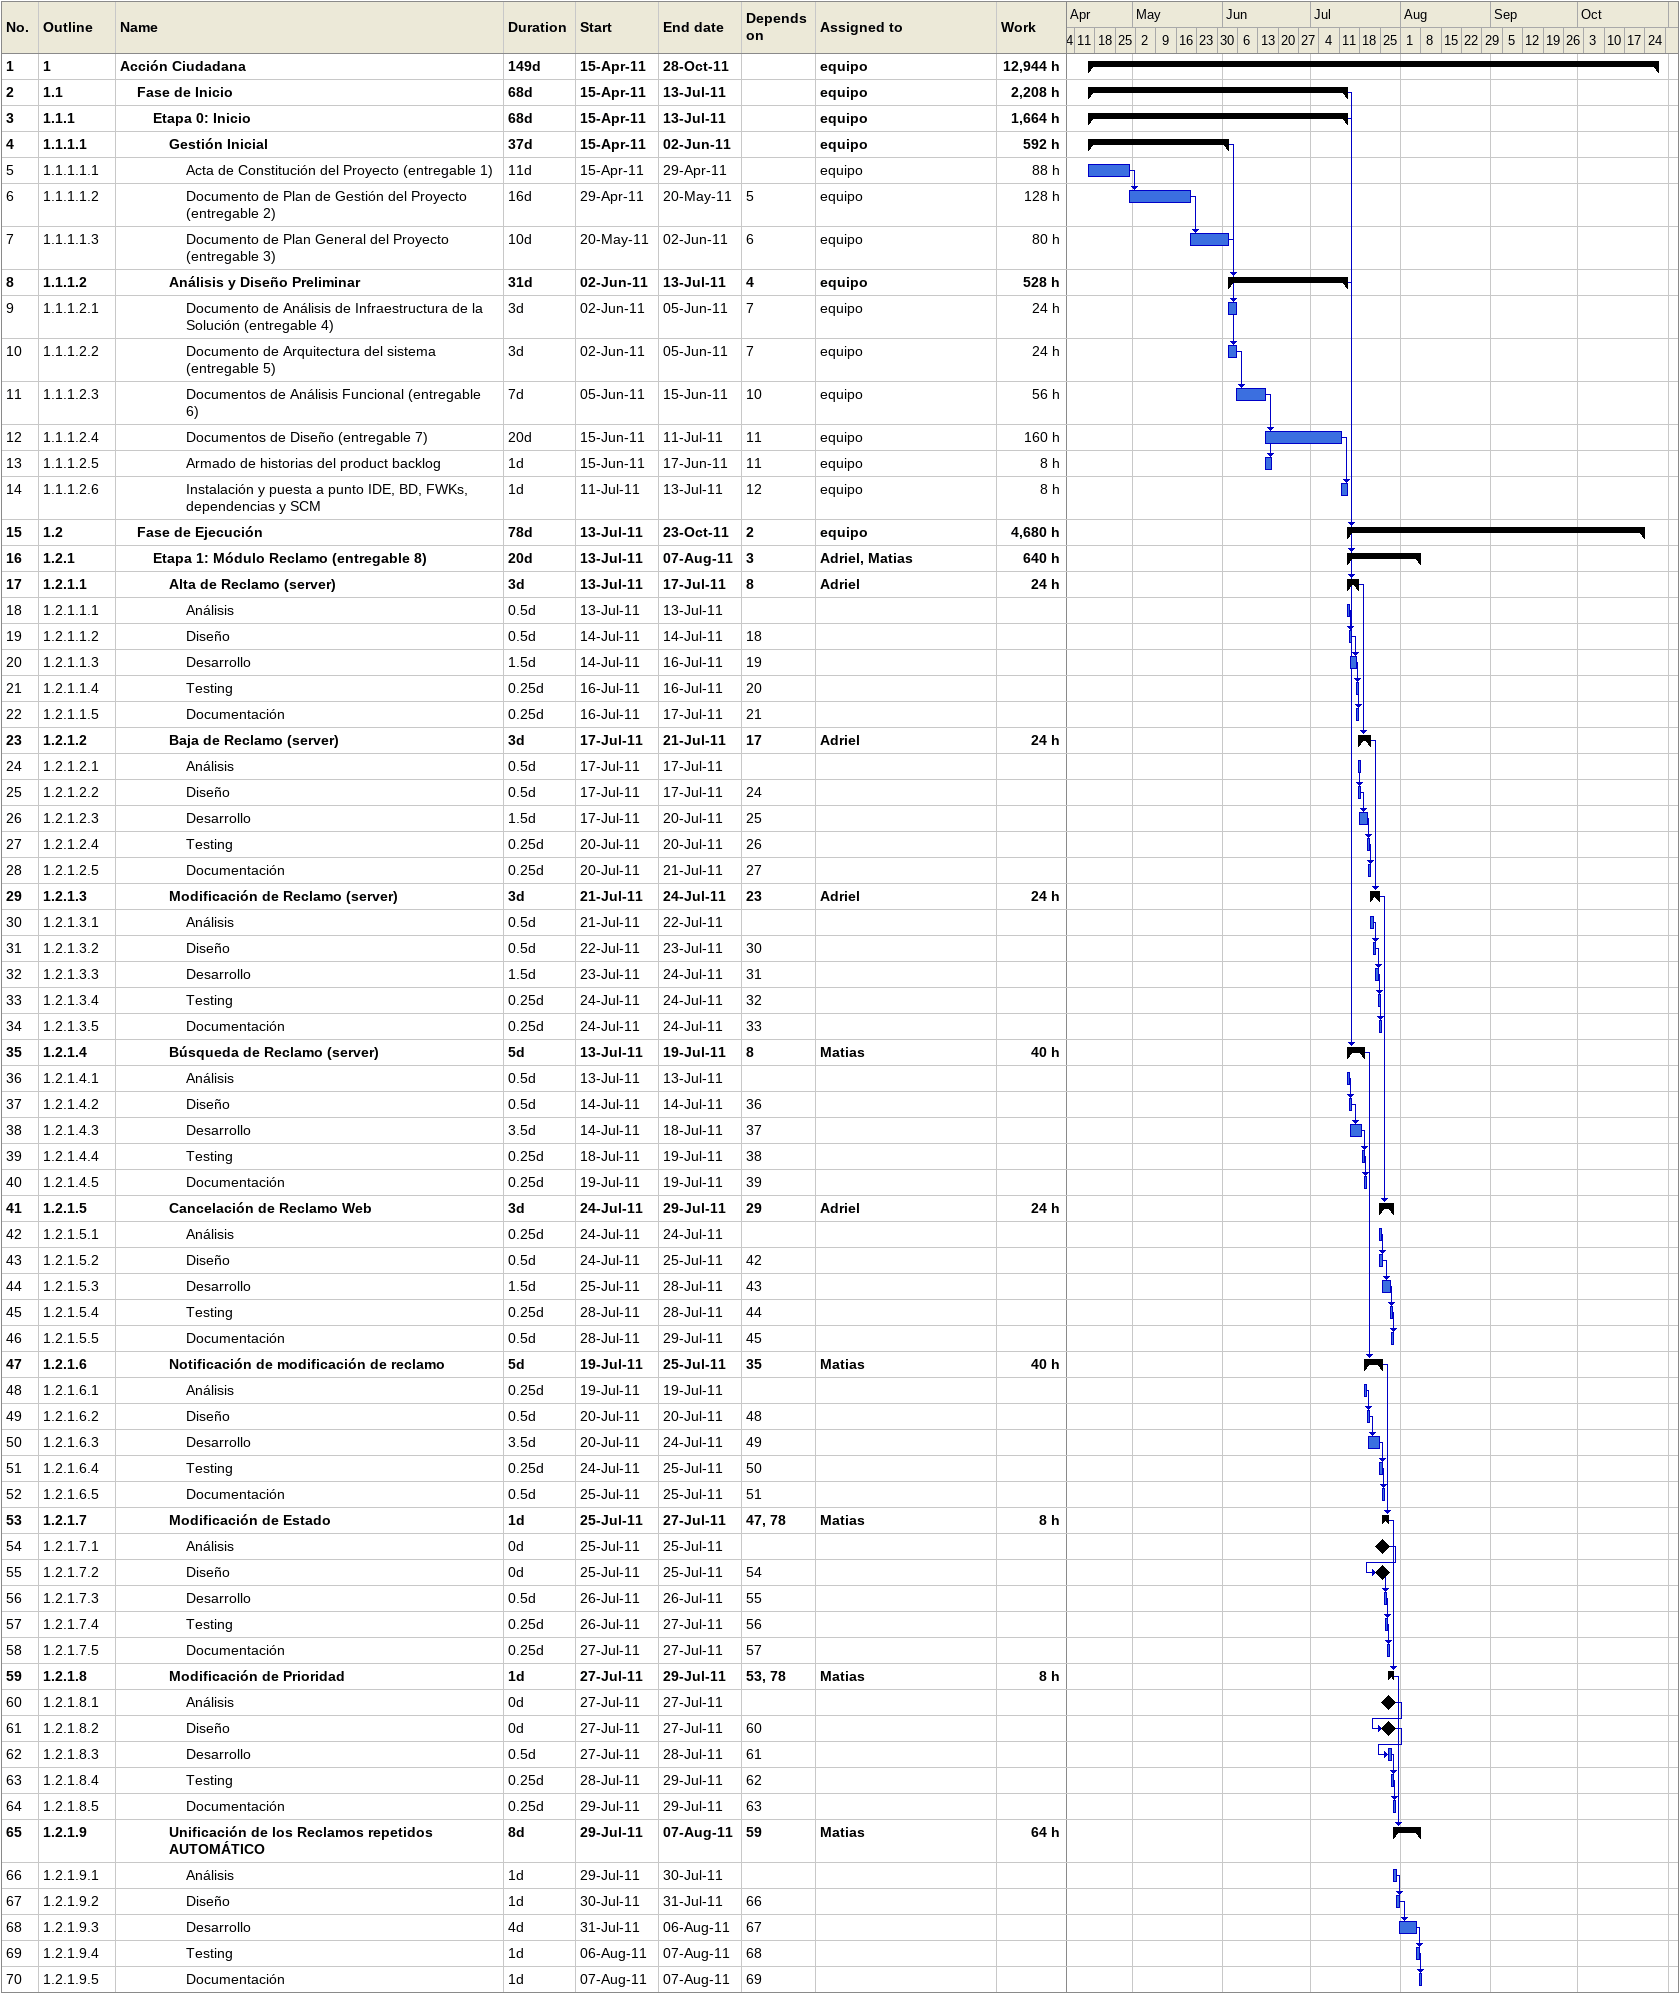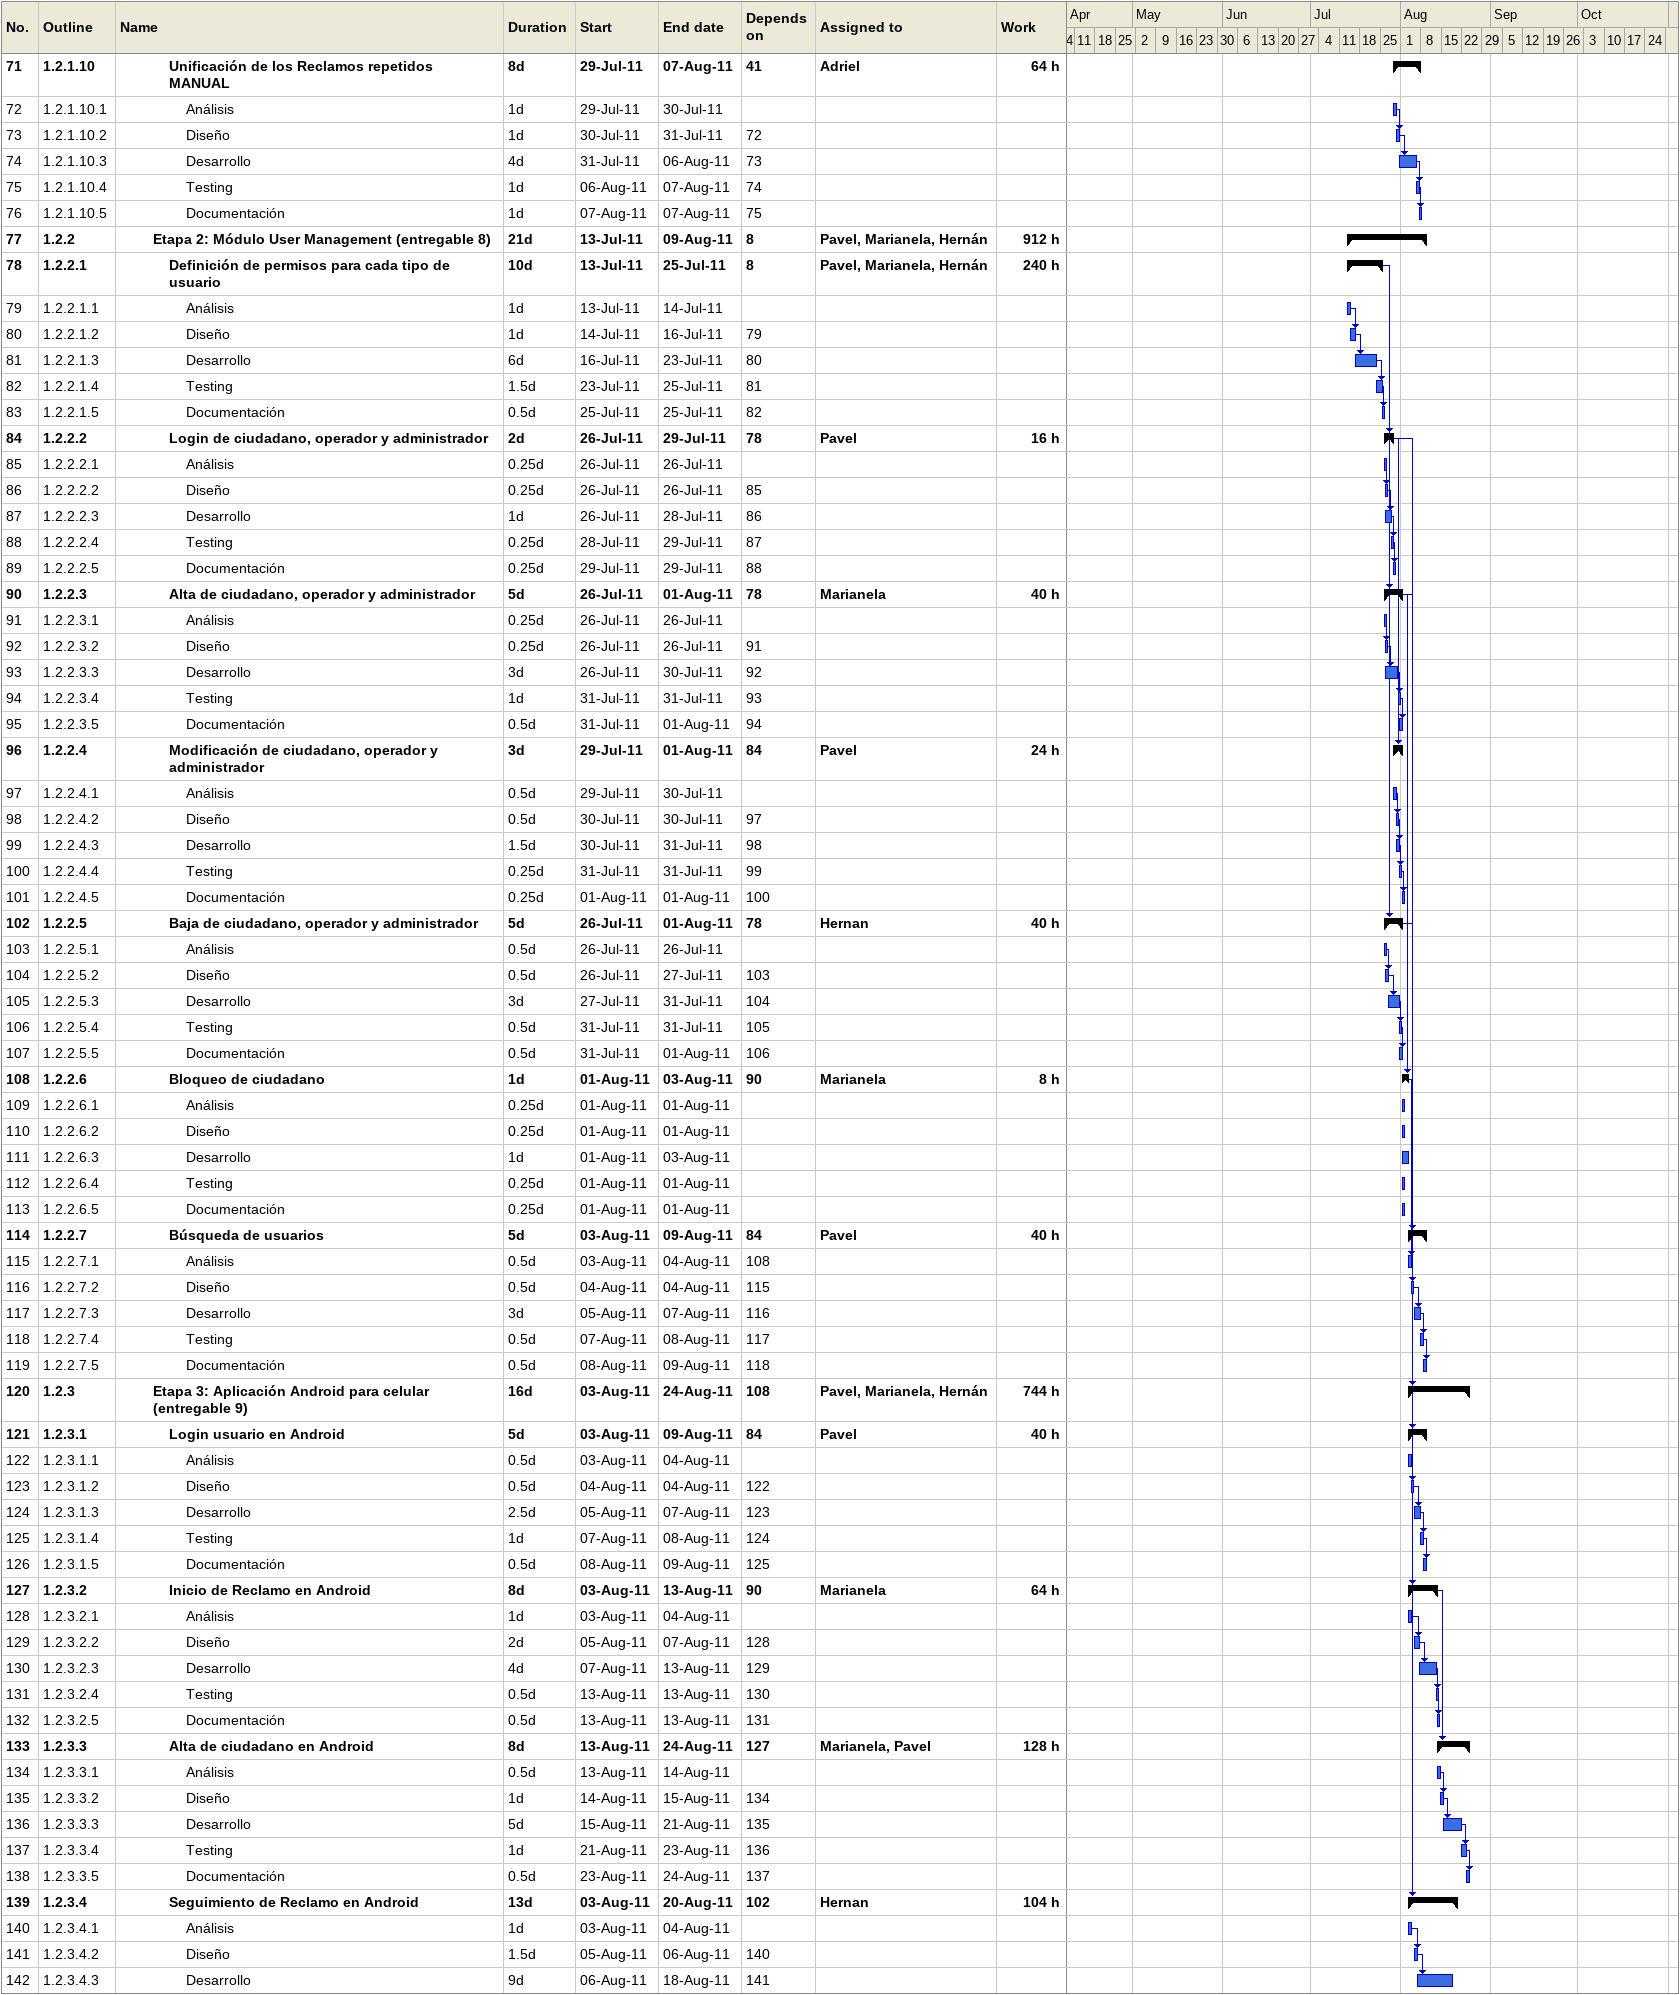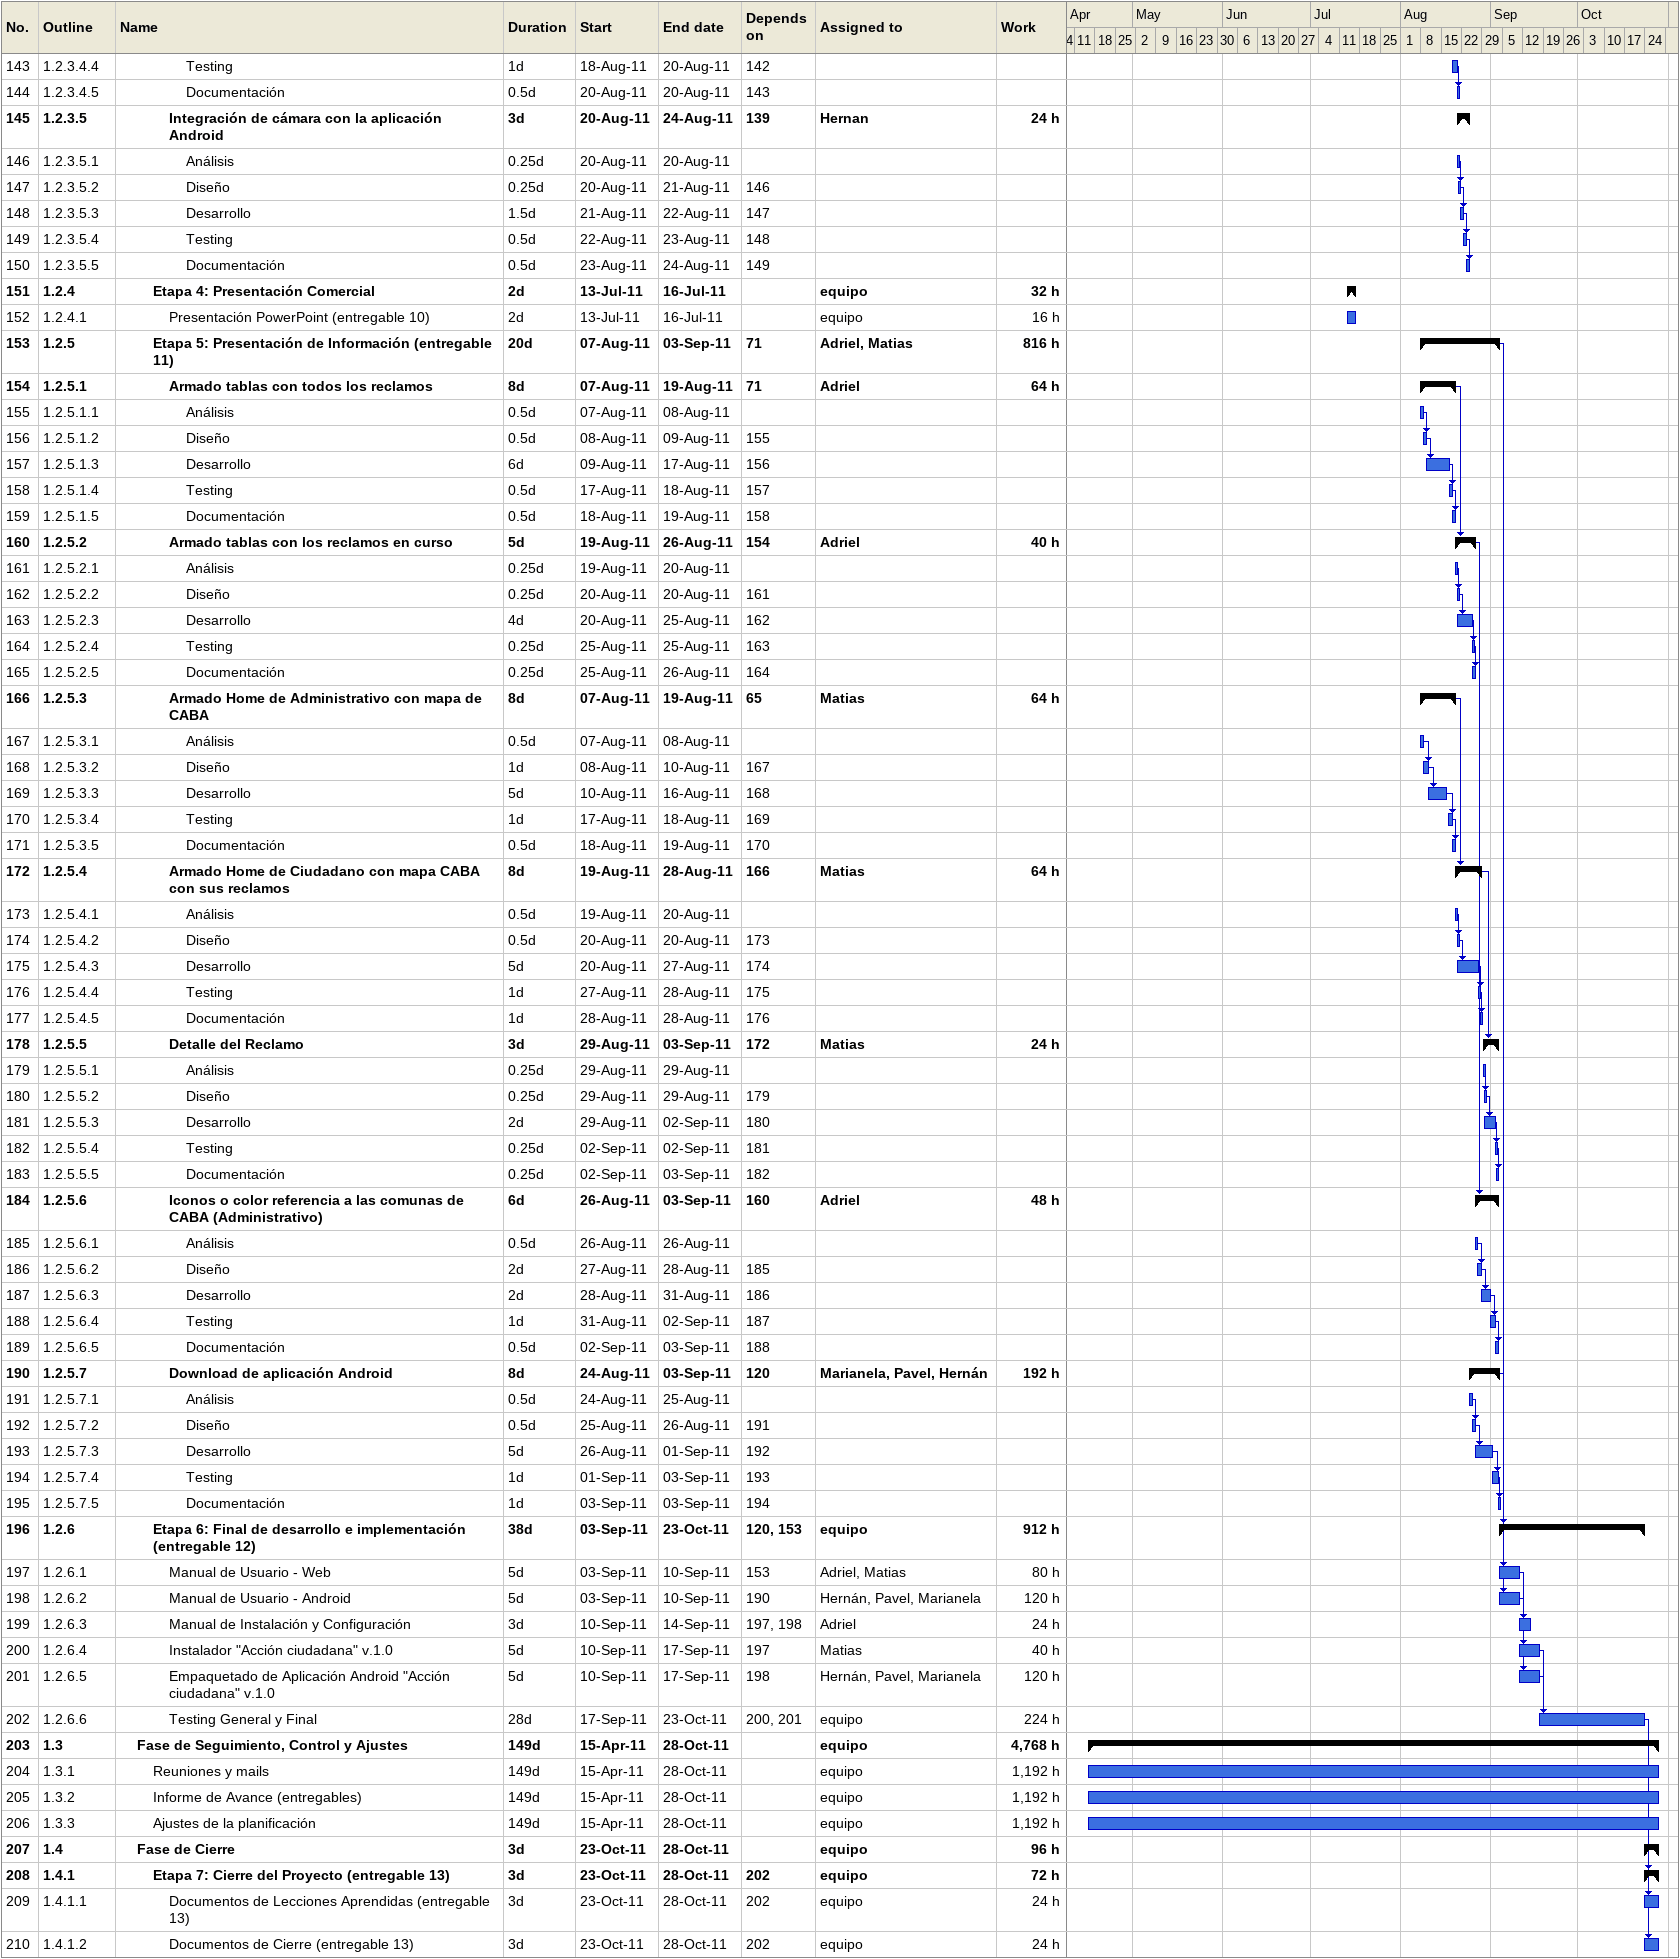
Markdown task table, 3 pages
| ID | WBS | Task | Duration | Start | Finish | Predecessors | Resources | Work (h) |
|---|---|---|---|---|---|---|---|---|
| 1 | 1 | **Acción Ciudadana** | 149d | 2011-04-15 | 2011-10-28 |  | equipo | 12944 |
| 2 | 1.1 | **Fase de Inicio** | 68d | 2011-04-15 | 2011-07-13 |  | equipo | 2208 |
| 3 | 1.1.1 | **Etapa 0: Inicio** | 68d | 2011-04-15 | 2011-07-13 |  | equipo | 1664 |
| 4 | 1.1.1.1 | **Gestión Inicial** | 37d | 2011-04-15 | 2011-06-02 |  | equipo | 592 |
| 5 | 1.1.1.1.1 | Acta de Constitución del Proyecto (entregable 1) | 11d | 2011-04-15 | 2011-04-29 |  | equipo | 88 |
| 6 | 1.1.1.1.2 | Documento de Plan de Gestión del Proyecto (entregable 2) | 16d | 2011-04-29 | 2011-05-20 | 5 | equipo | 128 |
| 7 | 1.1.1.1.3 | Documento de Plan General del Proyecto (entregable 3) | 10d | 2011-05-20 | 2011-06-02 | 6 | equipo | 80 |
| 8 | 1.1.1.2 | **Análisis y Diseño Preliminar** | 31d | 2011-06-02 | 2011-07-13 | 4 | equipo | 528 |
| 9 | 1.1.1.2.1 | Documento de Análisis de Infraestructura de la Solución (entregable 4) | 3d | 2011-06-02 | 2011-06-05 | 7 | equipo | 24 |
| 10 | 1.1.1.2.2 | Documento de Arquitectura del sistema (entregable 5) | 3d | 2011-06-02 | 2011-06-05 | 7 | equipo | 24 |
| 11 | 1.1.1.2.3 | Documentos de Análisis Funcional (entregable 6) | 7d | 2011-06-05 | 2011-06-15 | 10 | equipo | 56 |
| 12 | 1.1.1.2.4 | Documentos de Diseño (entregable 7) | 20d | 2011-06-15 | 2011-07-11 | 11 | equipo | 160 |
| 13 | 1.1.1.2.5 | Armado de historias del product backlog | 1d | 2011-06-15 | 2011-06-17 | 11 | equipo | 8 |
| 14 | 1.1.1.2.6 | Instalación y puesta a punto IDE, BD, FWKs, dependencias y SCM | 1d | 2011-07-11 | 2011-07-13 | 12 | equipo | 8 |
| 15 | 1.2 | **Fase de Ejecución** | 78d | 2011-07-13 | 2011-10-23 | 2 | equipo | 4680 |
| 16 | 1.2.1 | **Etapa 1: Módulo Reclamo (entregable 8)** | 20d | 2011-07-13 | 2011-08-07 | 3 | Adriel, Matias | 640 |
| 17 | 1.2.1.1 | **Alta de Reclamo (server)** | 3d | 2011-07-13 | 2011-07-17 | 8 | Adriel | 24 |
| 18 | 1.2.1.1.1 | Análisis | 0.5d | 2011-07-13 | 2011-07-13 |  |  |  |
| 19 | 1.2.1.1.2 | Diseño | 0.5d | 2011-07-14 | 2011-07-14 | 18 |  |  |
| 20 | 1.2.1.1.3 | Desarrollo | 1.5d | 2011-07-14 | 2011-07-16 | 19 |  |  |
| 21 | 1.2.1.1.4 | Testing | 0.25d | 2011-07-16 | 2011-07-16 | 20 |  |  |
| 22 | 1.2.1.1.5 | Documentación | 0.25d | 2011-07-16 | 2011-07-17 | 21 |  |  |
| 23 | 1.2.1.2 | **Baja de Reclamo (server)** | 3d | 2011-07-17 | 2011-07-21 | 17 | Adriel | 24 |
| 24 | 1.2.1.2.1 | Análisis | 0.5d | 2011-07-17 | 2011-07-17 |  |  |  |
| 25 | 1.2.1.2.2 | Diseño | 0.5d | 2011-07-17 | 2011-07-17 | 24 |  |  |
| 26 | 1.2.1.2.3 | Desarrollo | 1.5d | 2011-07-17 | 2011-07-20 | 25 |  |  |
| 27 | 1.2.1.2.4 | Testing | 0.25d | 2011-07-20 | 2011-07-20 | 26 |  |  |
| 28 | 1.2.1.2.5 | Documentación | 0.25d | 2011-07-20 | 2011-07-21 | 27 |  |  |
| 29 | 1.2.1.3 | **Modificación de Reclamo (server)** | 3d | 2011-07-21 | 2011-07-24 | 23 | Adriel | 24 |
| 30 | 1.2.1.3.1 | Análisis | 0.5d | 2011-07-21 | 2011-07-22 |  |  |  |
| 31 | 1.2.1.3.2 | Diseño | 0.5d | 2011-07-22 | 2011-07-23 | 30 |  |  |
| 32 | 1.2.1.3.3 | Desarrollo | 1.5d | 2011-07-23 | 2011-07-24 | 31 |  |  |
| 33 | 1.2.1.3.4 | Testing | 0.25d | 2011-07-24 | 2011-07-24 | 32 |  |  |
| 34 | 1.2.1.3.5 | Documentación | 0.25d | 2011-07-24 | 2011-07-24 | 33 |  |  |
| 35 | 1.2.1.4 | **Búsqueda de Reclamo (server)** | 5d | 2011-07-13 | 2011-07-19 | 8 | Matias | 40 |
| 36 | 1.2.1.4.1 | Análisis | 0.5d | 2011-07-13 | 2011-07-13 |  |  |  |
| 37 | 1.2.1.4.2 | Diseño | 0.5d | 2011-07-14 | 2011-07-14 | 36 |  |  |
| 38 | 1.2.1.4.3 | Desarrollo | 3.5d | 2011-07-14 | 2011-07-18 | 37 |  |  |
| 39 | 1.2.1.4.4 | Testing | 0.25d | 2011-07-18 | 2011-07-19 | 38 |  |  |
| 40 | 1.2.1.4.5 | Documentación | 0.25d | 2011-07-19 | 2011-07-19 | 39 |  |  |
| 41 | 1.2.1.5 | **Cancelación de Reclamo Web** | 3d | 2011-07-24 | 2011-07-29 | 29 | Adriel | 24 |
| 42 | 1.2.1.5.1 | Análisis | 0.25d | 2011-07-24 | 2011-07-24 |  |  |  |
| 43 | 1.2.1.5.2 | Diseño | 0.5d | 2011-07-24 | 2011-07-25 | 42 |  |  |
| 44 | 1.2.1.5.3 | Desarrollo | 1.5d | 2011-07-25 | 2011-07-28 | 43 |  |  |
| 45 | 1.2.1.5.4 | Testing | 0.25d | 2011-07-28 | 2011-07-28 | 44 |  |  |
| 46 | 1.2.1.5.5 | Documentación | 0.5d | 2011-07-28 | 2011-07-29 | 45 |  |  |
| 47 | 1.2.1.6 | **Notificación de modificación de reclamo** | 5d | 2011-07-19 | 2011-07-25 | 35 | Matias | 40 |
| 48 | 1.2.1.6.1 | Análisis | 0.25d | 2011-07-19 | 2011-07-19 |  |  |  |
| 49 | 1.2.1.6.2 | Diseño | 0.5d | 2011-07-20 | 2011-07-20 | 48 |  |  |
| 50 | 1.2.1.6.3 | Desarrollo | 3.5d | 2011-07-20 | 2011-07-24 | 49 |  |  |
| 51 | 1.2.1.6.4 | Testing | 0.25d | 2011-07-24 | 2011-07-25 | 50 |  |  |
| 52 | 1.2.1.6.5 | Documentación | 0.5d | 2011-07-25 | 2011-07-25 | 51 |  |  |
| 53 | 1.2.1.7 | **Modificación de Estado** | 1d | 2011-07-25 | 2011-07-27 | 47, 78 | Matias | 8 |
| 54 | 1.2.1.7.1 | Análisis | 0d | 2011-07-25 | 2011-07-25 |  |  |  |
| 55 | 1.2.1.7.2 | Diseño | 0d | 2011-07-25 | 2011-07-25 | 54 |  |  |
| 56 | 1.2.1.7.3 | Desarrollo | 0.5d | 2011-07-26 | 2011-07-26 | 55 |  |  |
| 57 | 1.2.1.7.4 | Testing | 0.25d | 2011-07-26 | 2011-07-27 | 56 |  |  |
| 58 | 1.2.1.7.5 | Documentación | 0.25d | 2011-07-27 | 2011-07-27 | 57 |  |  |
| 59 | 1.2.1.8 | **Modificación de Prioridad** | 1d | 2011-07-27 | 2011-07-29 | 53, 78 | Matias | 8 |
| 60 | 1.2.1.8.1 | Análisis | 0d | 2011-07-27 | 2011-07-27 |  |  |  |
| 61 | 1.2.1.8.2 | Diseño | 0d | 2011-07-27 | 2011-07-27 | 60 |  |  |
| 62 | 1.2.1.8.3 | Desarrollo | 0.5d | 2011-07-27 | 2011-07-28 | 61 |  |  |
| 63 | 1.2.1.8.4 | Testing | 0.25d | 2011-07-28 | 2011-07-29 | 62 |  |  |
| 64 | 1.2.1.8.5 | Documentación | 0.25d | 2011-07-29 | 2011-07-29 | 63 |  |  |
| 65 | 1.2.1.9 | **Unificación de los Reclamos repetidos AUTOMÁTICO** | 8d | 2011-07-29 | 2011-08-07 | 59 | Matias | 64 |
| 66 | 1.2.1.9.1 | Análisis | 1d | 2011-07-29 | 2011-07-30 |  |  |  |
| 67 | 1.2.1.9.2 | Diseño | 1d | 2011-07-30 | 2011-07-31 | 66 |  |  |
| 68 | 1.2.1.9.3 | Desarrollo | 4d | 2011-07-31 | 2011-08-06 | 67 |  |  |
| 69 | 1.2.1.9.4 | Testing | 1d | 2011-08-06 | 2011-08-07 | 68 |  |  |
| 70 | 1.2.1.9.5 | Documentación | 1d | 2011-08-07 | 2011-08-07 | 69 |  |  |
| 71 | 1.2.1.10 | **Unificación de los Reclamos repetidos MANUAL** | 8d | 2011-07-29 | 2011-08-07 | 41 | Adriel | 64 |
| 72 | 1.2.1.10.1 | Análisis | 1d | 2011-07-29 | 2011-07-30 |  |  |  |
| 73 | 1.2.1.10.2 | Diseño | 1d | 2011-07-30 | 2011-07-31 | 72 |  |  |
| 74 | 1.2.1.10.3 | Desarrollo | 4d | 2011-07-31 | 2011-08-06 | 73 |  |  |
| 75 | 1.2.1.10.4 | Testing | 1d | 2011-08-06 | 2011-08-07 | 74 |  |  |
| 76 | 1.2.1.10.5 | Documentación | 1d | 2011-08-07 | 2011-08-07 | 75 |  |  |
| 77 | 1.2.2 | **Etapa 2: Módulo User Management (entregable 8)** | 21d | 2011-07-13 | 2011-08-09 | 8 | Pavel, Marianela, Hernán | 912 |
| 78 | 1.2.2.1 | **Definición de permisos para cada tipo de usuario** | 10d | 2011-07-13 | 2011-07-25 | 8 | Pavel, Marianela, Hernán | 240 |
| 79 | 1.2.2.1.1 | Análisis | 1d | 2011-07-13 | 2011-07-14 |  |  |  |
| 80 | 1.2.2.1.2 | Diseño | 1d | 2011-07-14 | 2011-07-16 | 79 |  |  |
| 81 | 1.2.2.1.3 | Desarrollo | 6d | 2011-07-16 | 2011-07-23 | 80 |  |  |
| 82 | 1.2.2.1.4 | Testing | 1.5d | 2011-07-23 | 2011-07-25 | 81 |  |  |
| 83 | 1.2.2.1.5 | Documentación | 0.5d | 2011-07-25 | 2011-07-25 | 82 |  |  |
| 84 | 1.2.2.2 | **Login de ciudadano, operador y administrador** | 2d | 2011-07-26 | 2011-07-29 | 78 | Pavel | 16 |
| 85 | 1.2.2.2.1 | Análisis | 0.25d | 2011-07-26 | 2011-07-26 |  |  |  |
| 86 | 1.2.2.2.2 | Diseño | 0.25d | 2011-07-26 | 2011-07-26 | 85 |  |  |
| 87 | 1.2.2.2.3 | Desarrollo | 1d | 2011-07-26 | 2011-07-28 | 86 |  |  |
| 88 | 1.2.2.2.4 | Testing | 0.25d | 2011-07-28 | 2011-07-29 | 87 |  |  |
| 89 | 1.2.2.2.5 | Documentación | 0.25d | 2011-07-29 | 2011-07-29 | 88 |  |  |
| 90 | 1.2.2.3 | **Alta de ciudadano, operador y administrador** | 5d | 2011-07-26 | 2011-08-01 | 78 | Marianela | 40 |
| 91 | 1.2.2.3.1 | Análisis | 0.25d | 2011-07-26 | 2011-07-26 |  |  |  |
| 92 | 1.2.2.3.2 | Diseño | 0.25d | 2011-07-26 | 2011-07-26 | 91 |  |  |
| 93 | 1.2.2.3.3 | Desarrollo | 3d | 2011-07-26 | 2011-07-30 | 92 |  |  |
| 94 | 1.2.2.3.4 | Testing | 1d | 2011-07-31 | 2011-07-31 | 93 |  |  |
| 95 | 1.2.2.3.5 | Documentación | 0.5d | 2011-07-31 | 2011-08-01 | 94 |  |  |
| 96 | 1.2.2.4 | **Modificación de ciudadano, operador y administrador** | 3d | 2011-07-29 | 2011-08-01 | 84 | Pavel | 24 |
| 97 | 1.2.2.4.1 | Análisis | 0.5d | 2011-07-29 | 2011-07-30 |  |  |  |
| 98 | 1.2.2.4.2 | Diseño | 0.5d | 2011-07-30 | 2011-07-30 | 97 |  |  |
| 99 | 1.2.2.4.3 | Desarrollo | 1.5d | 2011-07-30 | 2011-07-31 | 98 |  |  |
| 100 | 1.2.2.4.4 | Testing | 0.25d | 2011-07-31 | 2011-07-31 | 99 |  |  |
| 101 | 1.2.2.4.5 | Documentación | 0.25d | 2011-08-01 | 2011-08-01 | 100 |  |  |
| 102 | 1.2.2.5 | **Baja de ciudadano, operador y administrador** | 5d | 2011-07-26 | 2011-08-01 | 78 | Hernan | 40 |
| 103 | 1.2.2.5.1 | Análisis | 0.5d | 2011-07-26 | 2011-07-26 |  |  |  |
| 104 | 1.2.2.5.2 | Diseño | 0.5d | 2011-07-26 | 2011-07-27 | 103 |  |  |
| 105 | 1.2.2.5.3 | Desarrollo | 3d | 2011-07-27 | 2011-07-31 | 104 |  |  |
| 106 | 1.2.2.5.4 | Testing | 0.5d | 2011-07-31 | 2011-07-31 | 105 |  |  |
| 107 | 1.2.2.5.5 | Documentación | 0.5d | 2011-07-31 | 2011-08-01 | 106 |  |  |
| 108 | 1.2.2.6 | **Bloqueo de ciudadano** | 1d | 2011-08-01 | 2011-08-03 | 90 | Marianela | 8 |
| 109 | 1.2.2.6.1 | Análisis | 0.25d | 2011-08-01 | 2011-08-01 |  |  |  |
| 110 | 1.2.2.6.2 | Diseño | 0.25d | 2011-08-01 | 2011-08-01 |  |  |  |
| 111 | 1.2.2.6.3 | Desarrollo | 1d | 2011-08-01 | 2011-08-03 |  |  |  |
| 112 | 1.2.2.6.4 | Testing | 0.25d | 2011-08-01 | 2011-08-01 |  |  |  |
| 113 | 1.2.2.6.5 | Documentación | 0.25d | 2011-08-01 | 2011-08-01 |  |  |  |
| 114 | 1.2.2.7 | **Búsqueda de usuarios** | 5d | 2011-08-03 | 2011-08-09 | 84 | Pavel | 40 |
| 115 | 1.2.2.7.1 | Análisis | 0.5d | 2011-08-03 | 2011-08-04 | 108 |  |  |
| 116 | 1.2.2.7.2 | Diseño | 0.5d | 2011-08-04 | 2011-08-04 | 115 |  |  |
| 117 | 1.2.2.7.3 | Desarrollo | 3d | 2011-08-05 | 2011-08-07 | 116 |  |  |
| 118 | 1.2.2.7.4 | Testing | 0.5d | 2011-08-07 | 2011-08-08 | 117 |  |  |
| 119 | 1.2.2.7.5 | Documentación | 0.5d | 2011-08-08 | 2011-08-09 | 118 |  |  |
| 120 | 1.2.3 | **Etapa 3: Aplicación Android para celular (entregable 9)** | 16d | 2011-08-03 | 2011-08-24 | 108 | Pavel, Marianela, Hernán | 744 |
| 121 | 1.2.3.1 | **Login usuario en Android** | 5d | 2011-08-03 | 2011-08-09 | 84 | Pavel | 40 |
| 122 | 1.2.3.1.1 | Análisis | 0.5d | 2011-08-03 | 2011-08-04 |  |  |  |
| 123 | 1.2.3.1.2 | Diseño | 0.5d | 2011-08-04 | 2011-08-04 | 122 |  |  |
| 124 | 1.2.3.1.3 | Desarrollo | 2.5d | 2011-08-05 | 2011-08-07 | 123 |  |  |
| 125 | 1.2.3.1.4 | Testing | 1d | 2011-08-07 | 2011-08-08 | 124 |  |  |
| 126 | 1.2.3.1.5 | Documentación | 0.5d | 2011-08-08 | 2011-08-09 | 125 |  |  |
| 127 | 1.2.3.2 | **Inicio de Reclamo en Android** | 8d | 2011-08-03 | 2011-08-13 | 90 | Marianela | 64 |
| 128 | 1.2.3.2.1 | Análisis | 1d | 2011-08-03 | 2011-08-04 |  |  |  |
| 129 | 1.2.3.2.2 | Diseño | 2d | 2011-08-05 | 2011-08-07 | 128 |  |  |
| 130 | 1.2.3.2.3 | Desarrollo | 4d | 2011-08-07 | 2011-08-13 | 129 |  |  |
| 131 | 1.2.3.2.4 | Testing | 0.5d | 2011-08-13 | 2011-08-13 | 130 |  |  |
| 132 | 1.2.3.2.5 | Documentación | 0.5d | 2011-08-13 | 2011-08-13 | 131 |  |  |
| 133 | 1.2.3.3 | **Alta de ciudadano en Android** | 8d | 2011-08-13 | 2011-08-24 | 127 | Marianela, Pavel | 128 |
| 134 | 1.2.3.3.1 | Análisis | 0.5d | 2011-08-13 | 2011-08-14 |  |  |  |
| 135 | 1.2.3.3.2 | Diseño | 1d | 2011-08-14 | 2011-08-15 | 134 |  |  |
| 136 | 1.2.3.3.3 | Desarrollo | 5d | 2011-08-15 | 2011-08-21 | 135 |  |  |
| 137 | 1.2.3.3.4 | Testing | 1d | 2011-08-21 | 2011-08-23 | 136 |  |  |
| 138 | 1.2.3.3.5 | Documentación | 0.5d | 2011-08-23 | 2011-08-24 | 137 |  |  |
| 139 | 1.2.3.4 | **Seguimiento de Reclamo en Android** | 13d | 2011-08-03 | 2011-08-20 | 102 | Hernan | 104 |
| 140 | 1.2.3.4.1 | Análisis | 1d | 2011-08-03 | 2011-08-04 |  |  |  |
| 141 | 1.2.3.4.2 | Diseño | 1.5d | 2011-08-05 | 2011-08-06 | 140 |  |  |
| 142 | 1.2.3.4.3 | Desarrollo | 9d | 2011-08-06 | 2011-08-18 | 141 |  |  |
| 143 | 1.2.3.4.4 | Testing | 1d | 2011-08-18 | 2011-08-20 | 142 |  |  |
| 144 | 1.2.3.4.5 | Documentación | 0.5d | 2011-08-20 | 2011-08-20 | 143 |  |  |
| 145 | 1.2.3.5 | **Integración de cámara con la aplicación Android** | 3d | 2011-08-20 | 2011-08-24 | 139 | Hernan | 24 |
| 146 | 1.2.3.5.1 | Análisis | 0.25d | 2011-08-20 | 2011-08-20 |  |  |  |
| 147 | 1.2.3.5.2 | Diseño | 0.25d | 2011-08-20 | 2011-08-21 | 146 |  |  |
| 148 | 1.2.3.5.3 | Desarrollo | 1.5d | 2011-08-21 | 2011-08-22 | 147 |  |  |
| 149 | 1.2.3.5.4 | Testing | 0.5d | 2011-08-22 | 2011-08-23 | 148 |  |  |
| 150 | 1.2.3.5.5 | Documentación | 0.5d | 2011-08-23 | 2011-08-24 | 149 |  |  |
| 151 | 1.2.4 | **Etapa 4: Presentación Comercial** | 2d | 2011-07-13 | 2011-07-16 |  | equipo | 32 |
| 152 | 1.2.4.1 | Presentación PowerPoint (entregable 10) | 2d | 2011-07-13 | 2011-07-16 |  | equipo | 16 |
| 153 | 1.2.5 | **Etapa 5: Presentación de Información (entregable 11)** | 20d | 2011-08-07 | 2011-09-03 | 71 | Adriel, Matias | 816 |
| 154 | 1.2.5.1 | **Armado tablas con todos los reclamos** | 8d | 2011-08-07 | 2011-08-19 | 71 | Adriel | 64 |
| 155 | 1.2.5.1.1 | Análisis | 0.5d | 2011-08-07 | 2011-08-08 |  |  |  |
| 156 | 1.2.5.1.2 | Diseño | 0.5d | 2011-08-08 | 2011-08-09 | 155 |  |  |
| 157 | 1.2.5.1.3 | Desarrollo | 6d | 2011-08-09 | 2011-08-17 | 156 |  |  |
| 158 | 1.2.5.1.4 | Testing | 0.5d | 2011-08-17 | 2011-08-18 | 157 |  |  |
| 159 | 1.2.5.1.5 | Documentación | 0.5d | 2011-08-18 | 2011-08-19 | 158 |  |  |
| 160 | 1.2.5.2 | **Armado tablas con los reclamos en curso** | 5d | 2011-08-19 | 2011-08-26 | 154 | Adriel | 40 |
| 161 | 1.2.5.2.1 | Análisis | 0.25d | 2011-08-19 | 2011-08-20 |  |  |  |
| 162 | 1.2.5.2.2 | Diseño | 0.25d | 2011-08-20 | 2011-08-20 | 161 |  |  |
| 163 | 1.2.5.2.3 | Desarrollo | 4d | 2011-08-20 | 2011-08-25 | 162 |  |  |
| 164 | 1.2.5.2.4 | Testing | 0.25d | 2011-08-25 | 2011-08-25 | 163 |  |  |
| 165 | 1.2.5.2.5 | Documentación | 0.25d | 2011-08-25 | 2011-08-26 | 164 |  |  |
| 166 | 1.2.5.3 | **Armado Home de Administrativo con mapa de CABA** | 8d | 2011-08-07 | 2011-08-19 | 65 | Matias | 64 |
| 167 | 1.2.5.3.1 | Análisis | 0.5d | 2011-08-07 | 2011-08-08 |  |  |  |
| 168 | 1.2.5.3.2 | Diseño | 1d | 2011-08-08 | 2011-08-10 | 167 |  |  |
| 169 | 1.2.5.3.3 | Desarrollo | 5d | 2011-08-10 | 2011-08-16 | 168 |  |  |
| 170 | 1.2.5.3.4 | Testing | 1d | 2011-08-17 | 2011-08-18 | 169 |  |  |
| 171 | 1.2.5.3.5 | Documentación | 0.5d | 2011-08-18 | 2011-08-19 | 170 |  |  |
| 172 | 1.2.5.4 | **Armado Home de Ciudadano con mapa CABA con sus reclamos** | 8d | 2011-08-19 | 2011-08-28 | 166 | Matias | 64 |
| 173 | 1.2.5.4.1 | Análisis | 0.5d | 2011-08-19 | 2011-08-20 |  |  |  |
| 174 | 1.2.5.4.2 | Diseño | 0.5d | 2011-08-20 | 2011-08-20 | 173 |  |  |
| 175 | 1.2.5.4.3 | Desarrollo | 5d | 2011-08-20 | 2011-08-27 | 174 |  |  |
| 176 | 1.2.5.4.4 | Testing | 1d | 2011-08-27 | 2011-08-28 | 175 |  |  |
| 177 | 1.2.5.4.5 | Documentación | 1d | 2011-08-28 | 2011-08-28 | 176 |  |  |
| 178 | 1.2.5.5 | **Detalle del Reclamo** | 3d | 2011-08-29 | 2011-09-03 | 172 | Matias | 24 |
| 179 | 1.2.5.5.1 | Análisis | 0.25d | 2011-08-29 | 2011-08-29 |  |  |  |
| 180 | 1.2.5.5.2 | Diseño | 0.25d | 2011-08-29 | 2011-08-29 | 179 |  |  |
| 181 | 1.2.5.5.3 | Desarrollo | 2d | 2011-08-29 | 2011-09-02 | 180 |  |  |
| 182 | 1.2.5.5.4 | Testing | 0.25d | 2011-09-02 | 2011-09-02 | 181 |  |  |
| 183 | 1.2.5.5.5 | Documentación | 0.25d | 2011-09-02 | 2011-09-03 | 182 |  |  |
| 184 | 1.2.5.6 | **Iconos o color referencia a las comunas de CABA (Administrativo)** | 6d | 2011-08-26 | 2011-09-03 | 160 | Adriel | 48 |
| 185 | 1.2.5.6.1 | Análisis | 0.5d | 2011-08-26 | 2011-08-26 |  |  |  |
| 186 | 1.2.5.6.2 | Diseño | 2d | 2011-08-27 | 2011-08-28 | 185 |  |  |
| 187 | 1.2.5.6.3 | Desarrollo | 2d | 2011-08-28 | 2011-08-31 | 186 |  |  |
| 188 | 1.2.5.6.4 | Testing | 1d | 2011-08-31 | 2011-09-02 | 187 |  |  |
| 189 | 1.2.5.6.5 | Documentación | 0.5d | 2011-09-02 | 2011-09-03 | 188 |  |  |
| 190 | 1.2.5.7 | **Download de aplicación Android** | 8d | 2011-08-24 | 2011-09-03 | 120 | Marianela, Pavel, Hernán | 192 |
| 191 | 1.2.5.7.1 | Análisis | 0.5d | 2011-08-24 | 2011-08-25 |  |  |  |
| 192 | 1.2.5.7.2 | Diseño | 0.5d | 2011-08-25 | 2011-08-26 | 191 |  |  |
| 193 | 1.2.5.7.3 | Desarrollo | 5d | 2011-08-26 | 2011-09-01 | 192 |  |  |
| 194 | 1.2.5.7.4 | Testing | 1d | 2011-09-01 | 2011-09-03 | 193 |  |  |
| 195 | 1.2.5.7.5 | Documentación | 1d | 2011-09-03 | 2011-09-03 | 194 |  |  |
| 196 | 1.2.6 | **Etapa 6: Final de desarrollo e implementación (entregable 12)** | 38d | 2011-09-03 | 2011-10-23 | 120, 153 | equipo | 912 |
| 197 | 1.2.6.1 | Manual de Usuario - Web | 5d | 2011-09-03 | 2011-09-10 | 153 | Adriel, Matias | 80 |
| 198 | 1.2.6.2 | Manual de Usuario - Android | 5d | 2011-09-03 | 2011-09-10 | 190 | Hernán, Pavel, Marianela | 120 |
| 199 | 1.2.6.3 | Manual de Instalación y Configuración | 3d | 2011-09-10 | 2011-09-14 | 197, 198 | Adriel | 24 |
| 200 | 1.2.6.4 | Instalador "Acción ciudadana" v.1.0 | 5d | 2011-09-10 | 2011-09-17 | 197 | Matias | 40 |
| 201 | 1.2.6.5 | Empaquetado de Aplicación Android "Acción ciudadana" v.1.0 | 5d | 2011-09-10 | 2011-09-17 | 198 | Hernán, Pavel, Marianela | 120 |
| 202 | 1.2.6.6 | Testing General y Final | 28d | 2011-09-17 | 2011-10-23 | 200, 201 | equipo | 224 |
| 203 | 1.3 | **Fase de Seguimiento, Control y Ajustes** | 149d | 2011-04-15 | 2011-10-28 |  | equipo | 4768 |
| 204 | 1.3.1 | Reuniones y mails | 149d | 2011-04-15 | 2011-10-28 |  | equipo | 1192 |
| 205 | 1.3.2 | Informe de Avance (entregables) | 149d | 2011-04-15 | 2011-10-28 |  | equipo | 1192 |
| 206 | 1.3.3 | Ajustes de la planificación | 149d | 2011-04-15 | 2011-10-28 |  | equipo | 1192 |
| 207 | 1.4 | **Fase de Cierre** | 3d | 2011-10-23 | 2011-10-28 |  | equipo | 96 |
| 208 | 1.4.1 | **Etapa 7: Cierre del Proyecto (entregable 13)** | 3d | 2011-10-23 | 2011-10-28 | 202 | equipo | 72 |
| 209 | 1.4.1.1 | Documentos de Lecciones Aprendidas (entregable 13) | 3d | 2011-10-23 | 2011-10-28 | 202 | equipo | 24 |
| 210 | 1.4.1.2 | Documentos de Cierre (entregable 13) | 3d | 2011-10-23 | 2011-10-28 | 202 | equipo | 24 |
